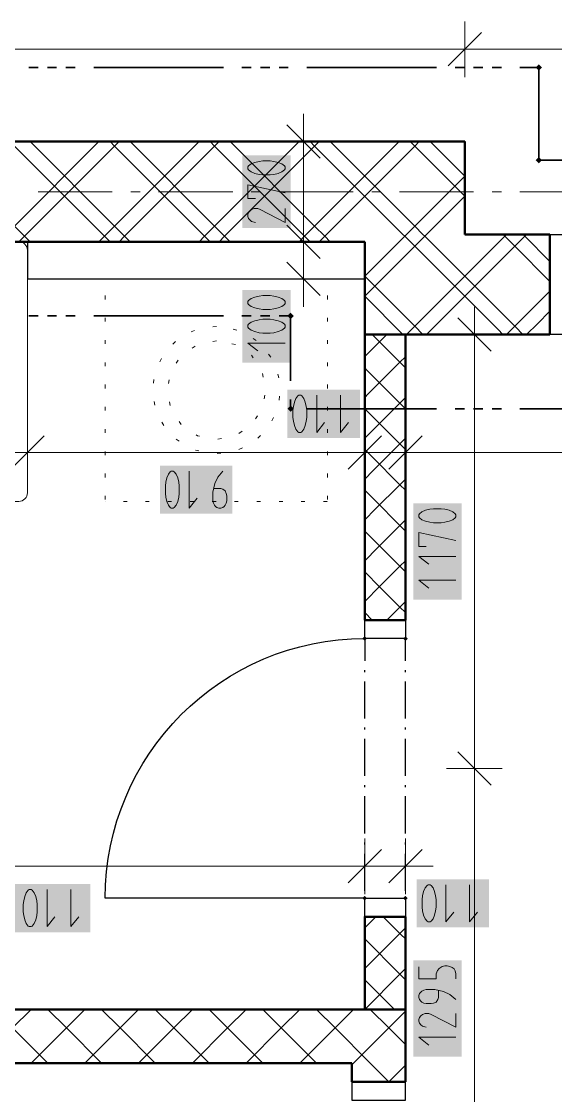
# Model space of a CAD drawing. Header units: millimetres. Extents: x 0 to 594, y 0 to 420.
# Drawn here: x 258.79 to 271.98, y 199.02 to 225.54 of the extents above; entities that cross this region are included whole.
import ezdxf

# ---------------------------------------------------------------- set-up
doc = ezdxf.new("R2010")
doc.units = ezdxf.units.MM
doc.header["$LTSCALE"] = 8
for name, color, linetype in [('PDF_Dvere', 7, 'Continuous'), ('PDF_Instalacni prizdivka do 1m', 7, 'Continuous'), ('PDF_Koty delkove', 7, 'Continuous'), ('PDF_Osy hlavni', 7, 'Continuous'), ('PDF_Pozarni useky', 7, 'Continuous'), ('PDF_Pricky zdene', 7, 'Continuous'), ('PDF_Sanita', 7, 'Continuous'), ('PDF_Steny akusticke', 7, 'Continuous')]:
    doc.layers.add(name, color=color, linetype=linetype)

msp = doc.modelspace()

# ---------------------------------------------------------------- linework, layer by layer
at = {"layer": 'PDF_Dvere', "lineweight": 25}
for points in [[(271.848, 220.285), (272.306, 220.285), (272.306, 217.812), (271.848, 217.812)], [(268.276, 210.76), (268.276, 210.302), (267.269, 210.302), (267.269, 210.76)], [(268.276, 203.891), (268.276, 203.433), (267.269, 203.433), (267.269, 203.891)], [(268.276, 198.899), (268.276, 199.357), (266.948, 199.357), (266.948, 198.899)]]:
    msp.add_lwpolyline(points, close=True, dxfattribs=at)
msp.add_lwpolyline([(267.269, 203.891), (260.858, 203.891, -0.414213), (267.269, 210.302), (267.269, 209.75)], format="xyb", dxfattribs=at)
for points in [[(268.276, 209.75), (268.276, 210.302)], [(267.269, 209.475), (267.269, 209.521)], [(268.276, 209.475), (268.276, 209.521)], [(267.269, 208.331), (267.269, 209.246)], [(268.276, 208.331), (268.276, 209.246)], [(267.269, 208.056), (267.269, 208.102)], [(268.276, 208.056), (268.276, 208.102)], [(267.269, 206.911), (267.269, 207.827)], [(268.276, 206.911), (268.276, 207.827)], [(267.269, 206.636), (267.269, 206.682)], [(268.276, 206.636), (268.276, 206.682)], [(267.269, 205.491), (267.269, 206.407)], [(268.276, 205.491), (268.276, 206.407)], [(267.269, 205.217), (267.269, 205.262)], [(268.276, 205.217), (268.276, 205.262)], [(267.269, 204.072), (267.269, 204.988)], [(268.276, 204.072), (268.276, 204.988)]]:
    msp.add_lwpolyline(points, dxfattribs=at)
at = {"layer": 'PDF_Dvere', "lineweight": 25, "transparency": 33554559}
for points in [[(267.269, 210.245), (267.212, 210.302), (267.326, 210.302), (267.269, 210.359)], [(268.276, 210.245), (268.219, 210.302), (268.334, 210.302), (268.276, 210.359)], [(267.269, 203.834), (267.212, 203.891), (267.326, 203.891), (267.269, 203.948)], [(268.276, 203.834), (268.219, 203.891), (268.334, 203.891), (268.276, 203.948)]]:
    msp.add_solid(points, dxfattribs=at)
at = {"layer": 'PDF_Instalacni prizdivka do 1m', "lineweight": 25}
msp.add_lwpolyline([(267.269, 220.102), (258.934, 220.102), (258.934, 219.186), (267.269, 219.186)], close=True, dxfattribs=at)
at = {"layer": 'PDF_Koty delkove', "lineweight": 18}
for points in [[(269.742, 225.543), (269.742, 224.856), (269.742, 224.169)], [(270.154, 225.268), (269.33, 224.444)], [(309.033, 224.856), (299.096, 224.856), (296.76, 224.856), (288.7, 224.856), (286.365, 224.856), (276.428, 224.856), (269.742, 224.856), (200.318, 224.856), (193.632, 224.856), (186.58, 224.856), (177.604, 224.856), (176.276, 224.856), (151.365, 224.856)], [(265.758, 222.575), (265.758, 223.262)], [(266.17, 222.163), (265.345, 222.987)], [(266.444, 222.575), (265.758, 222.575), (265.071, 222.575)], [(265.758, 219.186), (265.758, 220.102), (265.758, 222.575)], [(264.932, 222.097), (264.749, 222.097), (264.659, 222.084), (264.551, 222.06), (264.46, 222.023), (264.398, 221.975), (264.384, 221.95), (264.384, 221.902), (264.398, 221.877), (264.46, 221.828), (264.551, 221.792), (264.659, 221.767), (264.749, 221.754), (264.932, 221.754), (265.024, 221.767), (265.131, 221.792), (265.223, 221.828), (265.284, 221.877), (265.3, 221.902), (265.3, 221.95), (265.284, 221.975), (265.223, 222.023), (265.131, 222.06), (265.024, 222.084)], [(265.024, 222.084), (264.932, 222.097)], [(264.566, 221.167), (264.384, 221.167), (264.384, 221.51), (265.3, 221.314)], [(265.3, 220.923), (265.3, 220.58), (264.689, 220.898), (264.627, 220.923), (264.536, 220.923), (264.475, 220.898), (264.43, 220.862), (264.398, 220.825), (264.384, 220.776), (264.384, 220.727), (264.398, 220.678), (264.43, 220.642), (264.475, 220.605), (264.566, 220.58)], [(266.17, 219.69), (265.345, 220.514)], [(266.444, 220.102), (265.758, 220.102), (265.071, 220.102)], [(266.17, 218.774), (265.345, 219.598)], [(266.444, 219.186), (265.758, 219.186), (265.071, 219.186)], [(265.758, 219.186), (265.758, 218.499)], [(264.932, 218.774), (264.749, 218.774), (264.659, 218.762), (264.551, 218.737), (264.46, 218.701), (264.398, 218.652), (264.384, 218.627), (264.384, 218.579), (264.398, 218.554), (264.46, 218.505), (264.551, 218.469), (264.659, 218.444), (264.749, 218.431), (264.932, 218.431)], [(264.932, 218.431), (265.024, 218.444), (265.131, 218.469), (265.223, 218.505), (265.284, 218.554), (265.3, 218.579), (265.3, 218.627), (265.284, 218.652), (265.223, 218.701), (265.131, 218.737), (265.024, 218.762), (264.932, 218.774)], [(269.981, 217.812), (269.981, 218.499)], [(270.394, 217.4), (269.569, 218.224)], [(270.668, 217.812), (269.981, 217.812), (269.294, 217.812)], [(269.981, 190.656), (269.981, 195.236), (269.981, 207.096), (269.981, 217.812)], [(265.3, 217.6), (264.384, 217.6), (264.627, 217.405)], [(265.496, 215.76), (265.508, 215.669), (265.533, 215.562), (265.569, 215.471), (265.618, 215.409), (265.643, 215.395), (265.691, 215.395), (265.716, 215.409), (265.765, 215.471), (265.801, 215.562), (265.826, 215.669), (265.839, 215.76), (265.839, 215.943), (265.826, 216.035), (265.801, 216.142), (265.765, 216.234), (265.716, 216.295), (265.691, 216.311), (265.643, 216.311), (265.618, 216.295), (265.569, 216.234), (265.533, 216.142), (265.508, 216.035), (265.496, 215.943)], [(266.083, 216.311), (266.083, 215.395), (266.278, 215.638)], [(266.67, 216.311), (266.67, 215.395), (266.865, 215.638)], [(265.496, 215.943), (265.496, 215.76)], [(258.934, 215.583), (258.934, 214.896), (258.934, 214.209)], [(267.269, 215.583), (267.269, 214.896), (267.269, 214.209)], [(268.276, 215.583), (268.276, 214.896), (268.276, 214.209)], [(259.347, 215.308), (258.522, 214.484)], [(267.681, 215.308), (266.857, 214.484)], [(268.688, 215.308), (267.864, 214.484)], [(302.988, 214.896), (301.485, 214.896), (299.509, 214.896), (299.096, 214.896), (297.479, 214.896), (294.602, 214.896), (293.692, 214.896), (291.769, 214.896), (289.21, 214.896), (286.365, 214.896), (285.469, 214.896), (282.496, 214.896), (282.472, 214.896), (281.465, 214.896), (280.54, 214.896), (277.127, 214.896), (268.276, 214.896), (267.269, 214.896), (258.934, 214.896), (243.364, 214.896), (241.945, 214.896), (235.946, 214.896), (234.114, 214.896)], [(262.416, 213.598), (262.465, 213.537), (262.49, 213.522), (262.538, 213.522), (262.563, 213.537), (262.612, 213.598), (262.648, 213.69), (262.673, 213.797), (262.686, 213.887), (262.686, 214.071), (262.673, 214.162), (262.648, 214.269), (262.612, 214.361), (262.563, 214.422), (262.538, 214.438), (262.49, 214.438), (262.465, 214.422), (262.416, 214.361), (262.38, 214.269), (262.356, 214.162), (262.343, 214.071)], [(262.93, 214.438), (262.93, 213.522), (263.125, 213.766)], [(263.762, 214.438), (263.639, 214.285), (263.566, 214.132), (263.517, 213.919), (263.517, 213.704), (263.53, 213.644), (263.554, 213.598), (263.578, 213.568), (263.615, 213.537), (263.664, 213.522), (263.712, 213.522), (263.762, 213.537), (263.798, 213.568), (263.823, 213.598), (263.847, 213.644), (263.86, 213.704), (263.86, 213.827), (263.847, 213.887), (263.823, 213.949), (263.762, 213.995), (263.712, 214.01), (263.541, 214.01)], [(262.343, 214.071), (262.343, 213.887), (262.356, 213.797), (262.38, 213.69), (262.416, 213.598)], [(269.156, 213.506), (268.973, 213.506), (268.882, 213.494), (268.775, 213.47), (268.684, 213.433), (268.622, 213.385), (268.608, 213.36), (268.608, 213.311), (268.622, 213.286), (268.684, 213.238), (268.775, 213.201), (268.882, 213.176), (268.973, 213.164), (269.156, 213.164), (269.248, 213.176), (269.355, 213.201), (269.447, 213.238), (269.508, 213.286)], [(269.508, 213.286), (269.523, 213.311), (269.523, 213.36), (269.508, 213.385), (269.447, 213.433), (269.355, 213.47), (269.248, 213.494), (269.156, 213.506)], [(268.79, 212.577), (268.608, 212.577), (268.608, 212.919), (269.523, 212.724)], [(269.523, 212.332), (268.608, 212.332), (268.851, 212.137)], [(269.523, 211.745), (268.608, 211.745), (268.851, 211.55)], [(270.394, 206.684), (269.569, 207.508)], [(270.668, 207.096), (269.981, 207.096), (269.294, 207.096)], [(267.269, 205.366), (267.269, 204.679), (267.269, 203.992)], [(268.276, 205.366), (268.276, 204.679), (268.276, 203.992)], [(267.681, 205.091), (266.857, 204.267)], [(268.688, 205.091), (267.864, 204.267)], [(268.276, 204.679), (267.269, 204.679), (257.148, 204.679), (237.457, 204.679), (235.946, 204.679), (234.068, 204.679), (232.694, 204.679), (213.369, 204.679), (202.791, 204.679), (201.784, 204.679)], [(268.276, 204.679), (268.963, 204.679)], [(259.42, 204.102), (259.42, 203.187), (259.615, 203.43)], [(260.007, 204.102), (260.007, 203.187), (260.202, 203.43)], [(269.018, 203.945), (268.994, 204.052), (268.957, 204.144), (268.908, 204.205), (268.883, 204.221), (268.835, 204.221), (268.81, 204.205), (268.762, 204.144), (268.725, 204.052), (268.701, 203.945), (268.688, 203.854)], [(269.275, 204.221), (269.275, 203.305), (269.471, 203.549)], [(269.862, 204.221), (269.862, 203.305), (270.058, 203.549)], [(268.688, 203.854), (268.688, 203.67), (268.701, 203.58), (268.725, 203.473), (268.762, 203.381), (268.81, 203.32), (268.835, 203.305), (268.883, 203.305), (268.908, 203.32), (268.957, 203.381), (268.994, 203.473), (269.018, 203.58), (269.031, 203.67), (269.031, 203.854), (269.018, 203.945)], [(268.608, 202.194), (268.608, 201.9), (269.034, 201.9), (269.034, 202.023), (269.066, 202.108), (269.111, 202.157), (269.187, 202.206), (269.248, 202.218), (269.309, 202.218), (269.371, 202.206), (269.431, 202.181), (269.477, 202.145), (269.508, 202.096), (269.523, 202.023), (269.523, 201.9)], [(269.523, 201.387), (269.371, 201.509), (269.218, 201.583), (269.004, 201.631), (268.79, 201.631), (268.729, 201.619), (268.684, 201.594), (268.653, 201.57), (268.622, 201.533), (268.608, 201.484)], [(268.608, 201.484), (268.608, 201.436), (268.622, 201.387), (268.653, 201.35), (268.684, 201.326), (268.729, 201.301), (268.79, 201.288), (268.913, 201.288), (268.973, 201.301), (269.034, 201.326), (269.08, 201.387), (269.096, 201.436), (269.096, 201.607)], [(269.523, 201.044), (269.523, 200.701), (268.913, 201.02), (268.851, 201.044), (268.76, 201.044), (268.699, 201.02), (268.653, 200.983), (268.622, 200.946), (268.608, 200.897), (268.608, 200.849), (268.622, 200.8), (268.653, 200.763), (268.699, 200.726), (268.79, 200.701)], [(269.523, 200.457), (268.608, 200.457), (268.851, 200.262)]]:
    msp.add_lwpolyline(points, dxfattribs=at)
for points in [[(264.932, 218.187), (264.749, 218.187), (264.659, 218.174), (264.551, 218.15), (264.46, 218.114), (264.398, 218.065), (264.384, 218.04), (264.384, 217.992), (264.398, 217.967), (264.46, 217.918), (264.551, 217.882), (264.659, 217.857), (264.749, 217.844), (264.932, 217.844), (265.024, 217.857), (265.131, 217.882), (265.223, 217.918), (265.284, 217.967), (265.3, 217.992), (265.3, 218.04), (265.284, 218.065), (265.223, 218.114), (265.131, 218.15), (265.024, 218.174)], [(258.832, 203.735), (258.832, 203.552), (258.845, 203.461), (258.869, 203.354), (258.906, 203.263), (258.954, 203.201), (258.979, 203.187), (259.028, 203.187), (259.053, 203.201), (259.101, 203.263), (259.138, 203.354), (259.163, 203.461), (259.175, 203.552), (259.175, 203.735), (259.163, 203.827), (259.138, 203.934), (259.101, 204.025), (259.053, 204.087), (259.028, 204.102), (258.979, 204.102), (258.954, 204.087), (258.906, 204.025), (258.869, 203.934), (258.845, 203.827)]]:
    msp.add_lwpolyline(points, close=True, dxfattribs=at)
at = {"layer": 'PDF_Koty delkove', "color": 7, "lineweight": 18, "true_color": 0xffffff, "transparency": 33554559}
for points in [[(265.437, 220.443), (265.437, 222.234), (264.246, 220.443), (264.246, 222.234)], [(265.437, 217.12), (265.437, 218.911), (264.246, 217.12), (264.246, 218.911)], [(267.15, 216.448), (265.359, 216.448), (267.15, 215.257), (265.359, 215.257)], [(263.997, 214.575), (262.206, 214.575), (263.997, 213.385), (262.206, 213.385)], [(269.661, 211.265), (269.661, 213.643), (268.47, 211.265), (268.47, 213.643)], [(270.343, 204.358), (268.551, 204.358), (270.343, 203.168), (268.551, 203.168)], [(260.487, 204.24), (258.108, 204.24), (260.487, 203.049), (258.108, 203.049)], [(269.661, 199.977), (269.661, 202.355), (268.47, 199.977), (268.47, 202.355)]]:
    msp.add_solid(points, dxfattribs=at)
at = {"layer": 'PDF_Osy hlavni', "lineweight": 18}
for points in [[(261.03, 221.338), (259.198, 221.338)], [(261.717, 221.338), (261.488, 221.338)], [(264.007, 221.338), (262.175, 221.338)], [(264.693, 221.338), (264.464, 221.338)], [(266.983, 221.338), (265.151, 221.338)], [(267.67, 221.338), (267.441, 221.338)], [(269.96, 221.338), (268.128, 221.338)], [(270.647, 221.338), (270.418, 221.338)], [(272.936, 221.338), (271.105, 221.338)]]:
    msp.add_lwpolyline(points, dxfattribs=at)
at = {"layer": 'PDF_Pozarni useky', "lineweight": 35}
for points in [[(259.198, 224.406), (258.969, 224.406)], [(259.656, 224.406), (259.427, 224.406)], [(260.114, 224.406), (259.885, 224.406)], [(263.778, 224.406), (260.572, 224.406)], [(264.464, 224.406), (264.236, 224.406)], [(264.922, 224.406), (264.693, 224.406)], [(265.38, 224.406), (265.151, 224.406)], [(269.044, 224.406), (265.838, 224.406)], [(269.731, 224.406), (269.502, 224.406)], [(270.189, 224.406), (269.96, 224.406)], [(270.647, 224.406), (270.418, 224.406)], [(271.573, 224.406), (271.105, 224.406)], [(274.31, 222.117), (271.573, 222.117), (271.573, 224.406)], [(259.198, 218.27), (258.969, 218.27)], [(259.656, 218.27), (259.427, 218.27)], [(260.114, 218.27), (259.885, 218.27)], [(263.778, 218.27), (260.572, 218.27)], [(264.464, 218.27), (264.236, 218.27)], [(264.922, 218.27), (264.693, 218.27)], [(265.38, 218.27), (265.151, 218.27)], [(265.437, 216.665), (265.437, 218.27)], [(265.437, 215.98), (265.437, 216.207)], [(269.044, 215.98), (265.838, 215.98)], [(269.731, 215.98), (269.502, 215.98)], [(270.189, 215.98), (269.96, 215.98)], [(270.647, 215.98), (270.418, 215.98)], [(274.31, 215.98), (271.105, 215.98)]]:
    msp.add_lwpolyline(points, dxfattribs=at)
at = {"layer": 'PDF_Pozarni useky', "lineweight": 35, "transparency": 33554559}
for points in [[(271.573, 224.326), (271.493, 224.406), (271.654, 224.406), (271.573, 224.487)], [(271.654, 224.406), (271.573, 224.326), (271.573, 224.487), (271.493, 224.406)], [(271.573, 222.037), (271.493, 222.117), (271.654, 222.117), (271.573, 222.197)], [(271.654, 222.117), (271.573, 222.037), (271.573, 222.197), (271.493, 222.117)], [(265.517, 218.27), (265.437, 218.19), (265.437, 218.35), (265.357, 218.27)], [(265.437, 218.19), (265.357, 218.27), (265.517, 218.27), (265.437, 218.35)], [(265.437, 215.9), (265.357, 215.98), (265.517, 215.98), (265.437, 216.06)], [(265.517, 215.98), (265.437, 215.9), (265.437, 216.06), (265.357, 215.98)]]:
    msp.add_solid(points, dxfattribs=at)
at = {"layer": 'PDF_Pricky zdene', "lineweight": 9}
for points in [[(267.818, 217.812), (267.3, 217.294), (267.269, 217.263)], [(268.276, 216.988), (268.139, 217.125), (267.452, 217.812)], [(268.276, 217.263), (268.139, 217.125)], [(268.139, 217.125), (267.358, 216.344), (267.269, 216.255)], [(268.276, 215.98), (268.139, 216.118), (267.322, 216.935), (267.269, 216.988)], [(268.276, 216.255), (268.139, 216.118), (267.415, 215.394), (267.269, 215.248)], [(268.276, 214.973), (268.139, 215.11), (267.387, 215.863), (267.269, 215.98)], [(268.276, 215.248), (268.139, 215.11)], [(268.139, 215.11), (267.472, 214.444), (267.269, 214.24)], [(268.276, 213.965), (268.139, 214.103), (267.452, 214.79), (267.269, 214.973)], [(268.139, 214.103), (267.53, 213.494), (267.269, 213.233)], [(268.276, 214.24), (268.139, 214.103)], [(268.276, 212.958), (268.139, 213.095), (267.516, 213.718), (267.269, 213.965)], [(268.276, 213.233), (268.139, 213.095), (267.587, 212.544), (267.269, 212.225)], [(268.276, 211.95), (268.139, 212.088), (267.581, 212.646), (267.269, 212.958)], [(268.276, 212.225), (268.139, 212.088), (267.645, 211.594), (267.269, 211.218)], [(268.276, 210.943), (268.139, 211.08), (267.646, 211.573), (267.269, 211.95)], [(268.276, 211.218), (268.139, 211.08), (267.818, 210.76)], [(267.452, 210.76), (267.269, 210.943)], [(267.544, 203.433), (267.269, 203.158)], [(268.276, 202.883), (268.164, 202.995), (268.139, 203.021), (267.727, 203.433)], [(268.276, 203.158), (268.161, 203.043), (268.139, 203.021), (267.269, 202.151)], [(268.276, 201.876), (268.229, 201.923), (268.139, 202.013), (267.269, 202.883)], [(268.276, 202.151), (268.219, 202.093), (268.139, 202.013), (267.269, 201.143)], [(268.002, 201.143), (267.269, 201.876)], [(259.026, 201.143), (258.568, 200.685), (257.698, 199.815)], [(259.438, 199.815), (258.568, 200.685), (258.11, 201.143)], [(260.354, 201.143), (259.896, 200.685), (259.026, 199.815)], [(260.766, 199.815), (259.896, 200.685), (259.438, 201.143)], [(261.682, 201.143), (261.224, 200.685), (260.354, 199.815)], [(262.094, 199.815), (261.224, 200.685), (260.766, 201.143)], [(263.01, 201.143), (262.552, 200.685), (261.682, 199.815)], [(263.422, 199.815), (262.552, 200.685), (262.094, 201.143)], [(264.338, 201.143), (263.88, 200.685), (263.01, 199.815)], [(264.75, 199.815), (263.88, 200.685), (263.422, 201.143)], [(265.666, 201.143), (265.208, 200.685), (264.338, 199.815)], [(266.078, 199.815), (265.208, 200.685), (264.75, 201.143)], [(266.994, 201.143), (266.536, 200.685), (265.666, 199.815)], [(268.276, 199.769), (267.864, 199.357), (267.406, 199.815), (266.536, 200.685), (266.078, 201.143)], [(268.276, 201.097), (267.864, 200.685), (266.994, 199.815), (266.954, 199.775), (266.948, 199.769)], [(268.276, 200.273), (267.864, 200.685), (267.406, 201.143)], [(268.276, 201.143), (268.276, 201.143)]]:
    msp.add_lwpolyline(points, dxfattribs=at)
at = {"layer": 'PDF_Pricky zdene', "lineweight": 50}
for points in [[(268.276, 210.76), (267.269, 210.76), (267.269, 212.821), (267.269, 217.812), (268.276, 217.812), (268.276, 212.821), (268.276, 210.76)], [(268.276, 203.433), (268.276, 201.372), (268.276, 201.143), (267.269, 201.143), (267.269, 201.372), (267.269, 203.433), (268.276, 203.433)], [(268.276, 199.357), (268.276, 199.815), (268.276, 200.96), (268.276, 201.143), (267.269, 201.143), (237.457, 201.143), (235.946, 201.143), (235.946, 199.815), (235.992, 199.815), (266.948, 199.815), (266.948, 199.357)], [(268.276, 199.357), (266.948, 199.357)]]:
    msp.add_lwpolyline(points, dxfattribs=at)
at = {"layer": 'PDF_Sanita', "lineweight": 13}
msp.add_lwpolyline([(258.724, 213.691), (258.724, 213.691), (243.575, 213.691, -0.414195), (243.364, 213.901), (243.364, 219.891, -0.414195), (243.575, 220.102), (258.724, 220.102, -0.414213), (258.934, 219.891), (258.934, 213.901, -0.414216), (258.724, 213.691)], format="xyb", dxfattribs=at)
for points in [[(260.858, 219.186), (260.858, 219.186)], [(260.858, 219.186), (260.858, 219.186)], [(261.396, 219.186), (261.305, 219.186)], [(261.946, 219.186), (261.854, 219.186)], [(262.495, 219.186), (262.404, 219.186)], [(263.045, 219.186), (262.953, 219.186)], [(263.594, 219.186), (263.503, 219.186)], [(264.144, 219.186), (264.052, 219.186)], [(264.693, 219.186), (264.602, 219.186)], [(265.243, 219.186), (265.151, 219.186)], [(265.793, 219.186), (265.701, 219.186)], [(266.342, 219.186), (266.25, 219.186)], [(266.353, 219.186), (266.353, 219.186)], [(266.353, 219.186), (266.353, 219.186)], [(260.858, 218.68), (260.858, 218.772)], [(266.353, 218.68), (266.353, 218.772)], [(260.858, 218.131), (260.858, 218.222)], [(266.353, 218.131), (266.353, 218.222)], [(263.066, 217.913), (262.983, 217.874)], [(263.605, 218.008), (263.514, 218)], [(264.107, 217.923), (264.018, 217.947)], [(260.858, 217.581), (260.858, 217.673)], [(262.593, 217.638), (262.528, 217.573)], [(263.077, 217.526), (263.001, 217.475)], [(263.605, 217.659), (263.515, 217.642)], [(264.075, 217.565), (264.073, 217.566), (263.986, 217.584)], [(264.586, 217.661), (264.511, 217.713)], [(266.353, 217.581), (266.353, 217.673)], [(264.511, 217.238), (264.469, 217.302)], [(264.469, 217.302), (264.469, 217.302)], [(264.946, 217.25), (264.894, 217.325)], [(260.858, 217.031), (260.858, 217.123)], [(262.243, 217.217), (262.204, 217.134)], [(262.661, 217.18), (262.61, 217.104)], [(266.353, 217.031), (266.353, 217.123)], [(264.763, 216.759), (264.745, 216.849)], [(265.144, 216.74), (265.12, 216.829)], [(260.858, 216.482), (260.858, 216.574)], [(262.058, 216.702), (262.05, 216.611)], [(262.434, 216.691), (262.416, 216.601)], [(266.353, 216.482), (266.353, 216.574)], [(264.783, 216.22), (264.801, 216.31)], [(265.154, 216.194), (265.162, 216.285)], [(260.858, 215.932), (260.858, 216.024)], [(262.062, 216.155), (262.085, 216.067)], [(262.441, 216.152), (262.459, 216.062)], [(266.353, 215.932), (266.353, 216.024)], [(262.68, 215.667), (262.731, 215.591)], [(264.569, 215.725), (264.62, 215.801)], [(264.976, 215.677), (265.015, 215.76)], [(260.858, 215.383), (260.858, 215.474)], [(262.253, 215.643), (262.305, 215.568)], [(264.162, 215.37), (264.238, 215.421)], [(266.353, 215.383), (266.353, 215.474)], [(262.608, 215.227), (262.683, 215.174)], [(263.106, 215.331), (263.138, 215.31), (263.19, 215.3)], [(263.639, 215.224), (263.729, 215.242)], [(264.631, 215.252), (264.696, 215.317)], [(260.858, 214.833), (260.858, 214.925)], [(263.085, 214.958), (263.173, 214.935)], [(263.625, 214.87), (263.716, 214.878)], [(264.162, 214.972), (264.245, 215.011)], [(266.353, 214.833), (266.353, 214.925)], [(260.858, 214.284), (260.858, 214.375)], [(266.353, 214.284), (266.353, 214.375)], [(260.858, 213.734), (260.858, 213.826)], [(266.353, 213.734), (266.353, 213.826)], [(260.858, 213.691), (260.858, 213.691)], [(260.858, 213.691), (260.858, 213.691)], [(261.396, 213.691), (261.305, 213.691)], [(261.946, 213.691), (261.854, 213.691)], [(262.495, 213.691), (262.404, 213.691)], [(263.045, 213.691), (262.953, 213.691)], [(263.594, 213.691), (263.503, 213.691)], [(264.144, 213.691), (264.052, 213.691)], [(264.693, 213.691), (264.602, 213.691)], [(265.243, 213.691), (265.151, 213.691)], [(265.793, 213.691), (265.701, 213.691)], [(266.342, 213.691), (266.25, 213.691)], [(266.353, 213.691), (266.353, 213.691)], [(266.353, 213.691), (266.353, 213.691)]]:
    msp.add_lwpolyline(points, dxfattribs=at)
at = {"layer": 'PDF_Steny akusticke', "lineweight": 50}
for points in [[(269.742, 220.285), (269.742, 222.575), (243.364, 222.575)], [(243.364, 220.239), (243.364, 220.239), (243.364, 220.102), (267.269, 220.102)], [(271.848, 220.285), (270.749, 220.285), (269.742, 220.285)], [(271.848, 220.285), (271.848, 217.812)], [(267.269, 220.102), (267.269, 217.812), (268.276, 217.812), (269.742, 217.812)], [(269.742, 217.812), (271.848, 217.812)]]:
    msp.add_lwpolyline(points, dxfattribs=at)
at = {"layer": 'PDF_Steny akusticke', "lineweight": 9}
for points in [[(258.998, 222.575), (261.087, 220.486), (260.839, 220.239), (258.614, 222.465), (256.388, 220.239), (256.251, 220.102)], [(258.861, 220.239), (258.614, 220.486), (260.702, 222.575)], [(261.087, 222.465), (260.977, 222.575)], [(261.334, 220.239), (261.087, 220.486), (263.175, 222.575)], [(261.087, 222.465), (261.197, 222.575)], [(263.669, 220.102), (263.807, 220.239), (263.56, 220.486), (261.471, 222.575)], [(263.56, 222.465), (263.45, 222.575)], [(263.56, 220.486), (265.648, 222.575)], [(263.56, 222.465), (263.669, 222.575)], [(266.417, 220.102), (266.28, 220.239), (266.032, 220.486), (263.944, 222.575)], [(266.032, 222.465), (265.923, 222.575)], [(266.032, 220.486), (268.121, 222.575)], [(266.032, 222.465), (266.142, 222.575)], [(268.707, 220.285), (268.505, 220.486), (266.417, 222.575)], [(268.505, 222.465), (268.395, 222.575)], [(268.505, 222.465), (268.615, 222.575)], [(269.742, 221.723), (268.89, 222.575)], [(263.56, 220.486), (263.312, 220.239), (261.087, 222.465), (258.861, 220.239), (258.998, 220.102)], [(266.032, 220.486), (265.785, 220.239), (263.56, 222.465), (261.334, 220.239), (261.471, 220.102)], [(268.212, 220.285), (266.032, 222.465), (263.807, 220.239), (263.944, 220.102)], [(268.798, 220.285), (269.742, 221.228), (268.505, 222.465), (266.28, 220.239), (266.142, 220.102)], [(268.505, 220.486), (269.742, 221.723)], [(268.304, 220.285), (268.505, 220.486)], [(258.724, 220.102), (258.861, 220.239)], [(260.977, 220.102), (260.839, 220.239), (260.702, 220.102)], [(261.197, 220.102), (261.334, 220.239)], [(263.45, 220.102), (263.312, 220.239), (263.175, 220.102)], [(265.923, 220.102), (265.785, 220.239), (265.648, 220.102)], [(268.707, 217.812), (268.505, 218.014), (267.269, 219.25), (268.258, 220.239), (268.304, 220.285)], [(268.798, 220.285), (268.753, 220.239), (268.505, 219.992), (268.258, 220.239), (268.212, 220.285)], [(268.304, 217.812), (268.505, 218.014), (269.742, 219.25), (268.753, 220.239), (268.707, 220.285)], [(269.742, 218.755), (270.978, 219.992), (271.225, 220.239), (271.271, 220.285)], [(271.18, 217.812), (270.993, 217.998), (270.978, 218.014), (269.742, 219.25), (270.731, 220.239)], [(271.848, 219.122), (270.978, 219.992), (270.731, 220.239), (270.685, 220.285)], [(270.731, 220.239), (270.777, 220.285)], [(271.848, 219.616), (271.225, 220.239), (271.18, 220.285)], [(270.685, 217.812), (270.563, 217.934), (269.742, 218.755), (268.505, 219.992), (267.269, 218.755), (268.212, 217.812)], [(270.978, 218.014), (271.848, 218.884)], [(268.798, 217.812), (269.742, 218.755)], [(271.539, 218.079), (271.848, 218.389)], [(271.271, 217.812), (271.539, 218.079)], [(270.777, 217.812), (270.958, 217.993), (270.978, 218.014)]]:
    msp.add_lwpolyline(points, dxfattribs=at)

doc.saveas('drawing.dxf')
